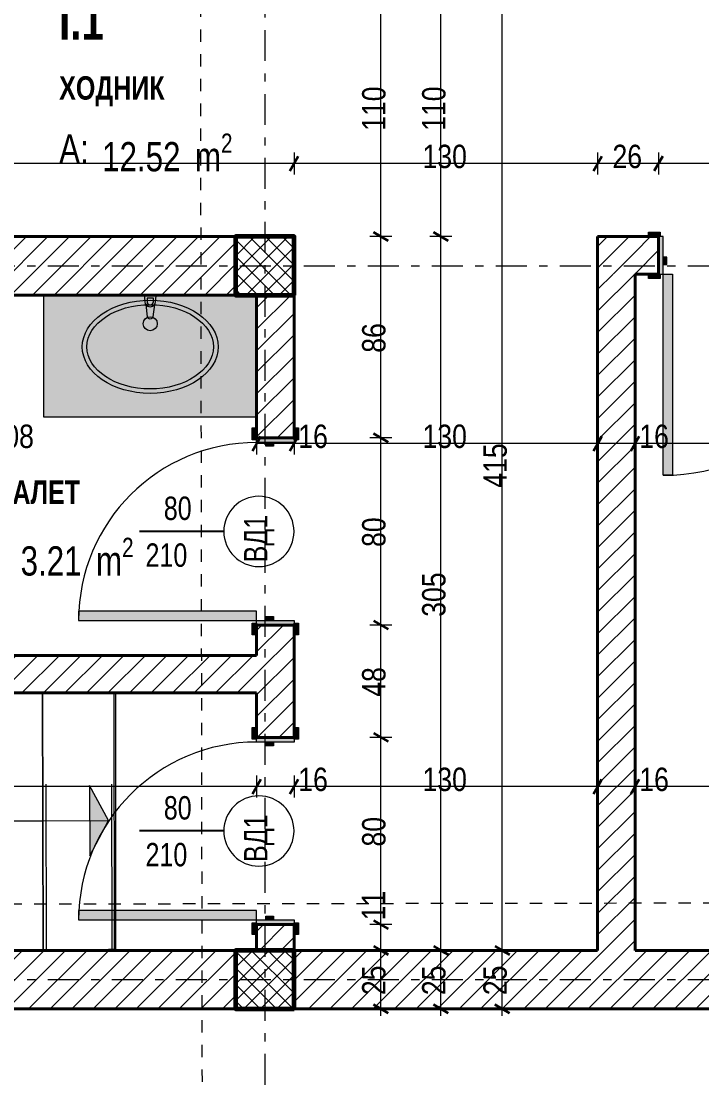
# Model space of a CAD drawing. Extents: x 1230 to 300706, y -1407 to 36108.
# Drawn here: x 63784 to 66690, y 7504 to 12048 of the extents above; entities that cross this region are included whole.
import ezdxf

# ---------------------------------------------------------------- set-up
doc = ezdxf.new("R2010")
doc.units = 0
doc.header["$LTSCALE"] = 5
doc.header["$MEASUREMENT"] = 0
doc.set_wipeout_variables(frame=1)
for name, pattern in [('- Двойно прекъснати линии', [1093.611073, 529.166651, -211.666656, 141.111112, -211.666656]), ('- Прекъснати линия', [423.333333, 211.666667, -211.666667]), ('Small Dashed', [282.222222, 141.111111, -141.111111]), ('Wipeout_Contour', [100000, 0, -100000])]:
    doc.linetypes.add(name, pattern=pattern)
for name, color, linetype, lineweight in [('1', 255, 'Continuous', 13), ('101', 253, 'Continuous', 15), ('11', 7, 'Continuous', 18), ('2', 8, 'Continuous', 15), ('27', 7, 'Continuous', 40), ('46', 9, 'Continuous', 35), ('47', 7, 'Continuous', 60), ('5', 7, 'Continuous', 25), ('7', 7, 'Continuous', 25), ('71', 7, 'Continuous', 20), ('75', 165, 'Continuous', 20), ('85', 254, 'Continuous', 20), ('91', 7, 'Continuous', 13), ('dimenzija', 7, 'Continuous', 13), ('gradezna_linija', 7, 'Continuous', 53), ('U-3.2 LINIJA NA PARCELA', 82, 'Continuous', 50)]:
    doc.layers.add(name, color=color, linetype=linetype, lineweight=lineweight)
for name, color, linetype, lineweight, true_color in [('168', 7, 'Continuous', 15, 0x5e5e5e), ('179', 7, 'Continuous', 0, 0xb7d9ff), ('184', 7, 'Continuous', 0, 0xe8e8e8), ('3', 7, 'Continuous', 18, 0x7c7c7c), ('45', 7, 'Continuous', 35, 0x404040), ('89', 7, 'Continuous', 20, 0x111111)]:
    doc.layers.add(name, color=color, linetype=linetype, lineweight=lineweight, true_color=true_color)
doc.styles.add('GENERATED_STYLE_4', font='arial.ttf')
doc.styles.add('GENERATED_STYLE_5', font='arialbd.ttf')
doc.styles.add('GENERATED_STYLE_6', font='Cambria Math.ttf')
pattern_1 = [(45, (4240.815, 9842.58), (-45.96194, 45.96194), [])]
pattern_2 = [(45, (4240.815, 9842.58), (-35.35534, 35.35534), []), (135, (4240.815, 9842.58), (35.35534, 35.35534), [])]

# ---------------------------------------------------------------- blocks, each defined once
blk = doc.blocks.new('A$C7bff3a25')
at = {"color": 5, "linetype": 'Continuous', "lineweight": 70, "const_width": 0.00234, "flags": 128}
blk.add_lwpolyline([(30.3721, 12.7893), (16.9847, 25.5474)], dxfattribs=at)
at = {"layer": 'gradezna_linija', "linetype": 'Continuous', "lineweight": 35}
blk.add_lwpolyline([(27.4767, 15.5431), (28.7793, 14.3009), (33.5412, 19.2943), (32.2385, 20.5366), (23.5543, 28.8181), (18.7924, 23.8247)], close=True, dxfattribs=at).dxf.unprotected_set("ltscale", 0)
at = {"layer": 'U-3.2 LINIJA NA PARCELA', "color": 84, "linetype": 'Continuous', "lineweight": 35, "true_color": 0x2aa800}
blk.add_lwpolyline([(16.9847, 25.5474), (30.3721, 12.7893)], dxfattribs=at)

msp = doc.modelspace()

# ---------------------------------------------------------------- hatches: boundary and pattern name
at = {"layer": '179', "linetype": 'Continuous', "lineweight": 0}
for points in [[(64788.8, 10357), (64788.8, 10907), (63880.1, 10907), (63880.1, 10357)], [(64359.5, 10889.5, 1), (64309.5, 10889.5), (64313.5, 10847.5, 0.12102), (64316.7, 10838), (64323.4, 10785.1, 0.882566), (64345.6, 10785.1), (64352.2, 10838, 0.12102), (64355.5, 10847.5)]]:
    msp.add_hatch(color=256, dxfattribs=at).paths.add_polyline_path(points)
at = {"layer": '71', "linetype": 'Continuous', "lineweight": 20}
msp.add_hatch(color=256, dxfattribs=at).paths.add_polyline_path([(64155.9, 8632.5), (64075.7, 8782.3), (64076.2, 8482.3)])

# ---------------------------------------------------------------- linework, layer by layer
at = {"layer": '101', "linetype": 'Continuous', "lineweight": 15}
for p, q in [((66541.2, 11008.1), (66541.2, 11040.1)), ((66565.2, 10968.1), (66565.2, 10108.1)), ((64860.8, 10232.1), (64828.8, 10232.1)), ((66565.2, 10108.1), (66525.2, 10108.1)), ((64788.8, 9528.1), (64028.8, 9528.1)), ((64028.8, 9528.1), (64028.8, 9488.1)), ((64828.8, 9504.1), (64860.8, 9504.1)), ((64860.8, 8952.1), (64828.8, 8952.1)), ((64788.8, 8248.1), (64028.8, 8248.1)), ((64028.8, 8248.1), (64028.8, 8208.1)), ((64828.8, 8224.1), (64860.8, 8224.1))]:
    msp.add_line(p, q, dxfattribs=at)
at = {"layer": '11', "linetype": 'Continuous', "lineweight": 18}
for p, q in [((63875.1, 9182), (63595.1, 9181.6)), ((64155.1, 9182.5), (63875.1, 9182)), ((63876.8, 8082), (63875.1, 9182)), ((63875.1, 9182), (63876.8, 8082)), ((64180.1, 9182.5), (64155.1, 9182.5)), ((64181.8, 8082.5), (64180.1, 9182.5)), ((62450.3, 8629.8), (63875.9, 8632)), ((63875.9, 8632), (64155.9, 8632.5)), ((63596.8, 8081.6), (63876.8, 8082)), ((63876.8, 8082), (64156.8, 8082.5)), ((64156.8, 8082.5), (64181.8, 8082.5))]:
    msp.add_line(p, q, dxfattribs=at)
at = {"layer": '11', "linetype": 'Continuous', "lineweight": 18, "flags": 128}
msp.add_lwpolyline([(64155.9, 8632.5), (64075.7, 8782.3), (64076.2, 8482.3)], close=True, dxfattribs=at)
at = {"layer": '2', "linetype": 'Continuous', "lineweight": 15, "flags": 128}
for points in [[(64798.8, 9718.1, 1), (64798.8, 10018.1, 1)], [(64798.8, 8438.1, 1), (64798.8, 8738.1, 1)]]:
    msp.add_lwpolyline(points, format="xyb", close=True, dxfattribs=at)
at = {"layer": '45', "linetype": 'Continuous', "lineweight": 35}
for p, q in [((64930.8, 11408.6), (64966.9, 11471.1)), ((66227.2, 11408.6), (66263.3, 11471.1)), ((66487.2, 11408.6), (66523.3, 11471.1)), ((65288.8, 11146.2), (65351.3, 11110.1)), ((65545, 11146.2), (65607.5, 11110.1)), ((65288.8, 10286.2), (65351.3, 10250.1)), ((65288.8, 9486.2), (65351.3, 9450.1)), ((65288.8, 9006.2), (65351.3, 8970.1)), ((64770.8, 8746.9), (64806.9, 8809.4)), ((64930.8, 8746.9), (64966.9, 8809.4)), ((65288.8, 8206.2), (65351.3, 8170.1))]:
    msp.add_line(p, q, dxfattribs=at)
at = {"layer": '5', "linetype": 'Continuous', "lineweight": 25}
for p, q in [((64648.8, 9868.1), (64288.8, 9868.1)), ((64648.8, 8588.1), (64288.8, 8588.1))]:
    msp.add_line(p, q, dxfattribs=at)
at = {"layer": '75', "linetype": 'Continuous', "lineweight": 20}
for p, q in [((64788.8, 10907), (63880.1, 10907)), ((63880.1, 10357), (63880.1, 10907)), ((64788.8, 10357), (64788.8, 10907)), ((64788.8, 10887), (63880.1, 10887)), ((64320.9, 10864.6), (64320.9, 10849.7)), ((64348.1, 10864.6), (64320.9, 10864.6)), ((64348.1, 10849.7), (64348.1, 10864.6)), ((64788.8, 10357), (63880.1, 10357))]:
    msp.add_line(p, q, dxfattribs=at)
at = {"layer": '75', "linetype": 'Continuous', "lineweight": 20, "flags": 128}
msp.add_lwpolyline([(64359.5, 10889.5), (64355.5, 10847.5, -0.12102), (64352.2, 10838), (64345.6, 10785.1, -0.882566), (64323.4, 10785.1), (64316.7, 10838, -0.12102), (64313.5, 10847.5), (64309.5, 10889.5, -1)], format="xyb", close=True, dxfattribs=at)
at = {"layer": '75', "linetype": 'Continuous', "lineweight": 20}
msp.add_circle((64334.5, 10755.8), 30, dxfattribs=at)
for centre, radius, start, end in [((64334.5, 10849.4), 21.1, 212.771, 327.229), ((64334.5, 10849.7), 13.6, 180, 0)]:
    msp.add_arc(centre, radius, start, end, dxfattribs=at)
for major_axis, ratio in [((290, 0), 0.686667), ((270, 0), 0.666667)]:
    msp.add_ellipse((64334.5, 10657), major_axis=major_axis, ratio=ratio, dxfattribs=at)
at = {"layer": '85', "linetype": 'Continuous', "lineweight": 20, "ltscale": 0.05}
for p, q in [((65320, 11128.1), (65320, 12230.7)), ((65576.3, 11128.1), (65576.3, 12230.7)), ((64948.8, 11486.7), (64948.8, 11393)), ((66245.2, 11486.7), (66245.2, 11393)), ((66505.2, 11486.7), (66505.2, 11393)), ((64948.8, 11439.9), (61351.1, 11439.9)), ((66245.2, 11439.9), (64948.8, 11439.9)), ((66505.2, 11439.9), (66245.2, 11439.9)), ((67405.2, 11439.9), (66505.2, 11439.9)), ((65366.9, 11128.1), (65273.2, 11128.1)), ((65320, 10268.1), (65320, 11128.1)), ((65623.2, 11128.1), (65529.4, 11128.1)), ((64948.8, 10244), (64788.8, 10244)), ((65366.9, 10268.1), (65273.2, 10268.1)), ((65320, 9468.1), (65320, 10268.1)), ((65366.9, 9468.1), (65273.2, 9468.1)), ((65320, 8988.1), (65320, 9468.1)), ((65366.9, 8988.1), (65273.2, 8988.1)), ((65320, 8188.1), (65320, 8988.1)), ((64788.8, 8825), (64788.8, 8731.3)), ((64948.8, 8825), (64948.8, 8731.3)), ((64788.8, 8778.1), (61351.1, 8778.1)), ((64948.8, 8778.1), (64788.8, 8778.1)), ((65366.9, 8188.1), (65273.2, 8188.1))]:
    msp.add_line(p, q, dxfattribs=at)
at = {"layer": '89', "linetype": 'Continuous', "lineweight": 20, "flags": 128}
for points in [[(73101.1, 7828.1), (74901.1, 7828.1), (74901.1, 14728.1), (73101.1, 14728.1), (61101.1, 14728.1), (61101.1, 7828.1)], [(64187.1, 8078.1), (64187.1, 9178.1), (62536.6, 9178.1), (62536.6, 10878.1), (61351.1, 10878.1), (61351.1, 9178.1), (61351.1, 8078.1)]]:
    msp.add_lwpolyline(points, close=True, dxfattribs=at)
at = {"layer": '91', "linetype": 'Small Dashed', "lineweight": 13}
for p, q in [((63891.8, 8082.1), (63890.1, 9182.1)), ((64171.8, 8082.5), (64170.1, 9182.5))]:
    msp.add_line(p, q, dxfattribs=at)

# ---------------------------------------------------------------- texts
at = {"layer": '1', "linetype": 'Continuous', "lineweight": 13, "attachment_point": 1}
for s, insert, char_height, style in [('\\A1;{\\W0.800000x;\\pql;\\pt0;\\fCentury Gothic|b1|i0|c204|p34;I.1}', (63945.6, 12129.9), 160, 'GENERATED_STYLE_5'), ('\\A1;{\\W0.800000x;\\pql;\\pt0;\\fCentury Gothic|b0|i0|c204|p34;A: }', (63945.6, 11565.2), 125, 'GENERATED_STYLE_4'), ('\\A1;{\\W0.800000x;\\pql;\\pt0,1;\\fCentury Gothic|b0|i0|c204|p34;12.52\\fCentury Gothic|b0|i0|c204|p34;\\A1{\\H.66x;\\S^  ;}\\fCentury Gothic|b0|i0|c204|p34; m\\fCentury Gothic|b0|i0|c204|p34;\\A1{\\H.66x;\\S2^  ;}}', (64129.2, 11568.4), 125, 'GENERATED_STYLE_4'), ('\\A1;{\\W0.800000x;\\pql;\\pt0,1;\\fCentury Gothic|b0|i0|c204|p34;3.21\\fCentury Gothic|b0|i0|c204|p34;\\A1{\\H.66x;\\S^  ;}\\fCentury Gothic|b0|i0|c204|p34; m\\fCentury Gothic|b0|i0|c204|p34;\\A1{\\H.66x;\\S2^  ;}}', (63781, 9841.1), 125, 'GENERATED_STYLE_4')]:
    msp.add_mtext(s, dxfattribs=dict(at, insert=insert, char_height=char_height, style=style))
at = {"layer": '46', "linetype": 'Continuous', "lineweight": 35, "char_height": 100}
for s, insert, attachment_point, style in [('\\A1;{\\W0.800000x;\\pql;\\pt0;\\fCentury Gothic|b1|i0|c204|p34;ХОДНИК}', (63945.6, 11813.1), 1, 'GENERATED_STYLE_5'), ('\\A1;{\\W0.850000x;\\pql;\\fCentury Gothic|b0|i0|c0|p34;130}', (65497.4, 11419.1), 7, 'GENERATED_STYLE_6'), ('\\A1;{\\W0.850000x;\\pql;\\fCentury Gothic|b0|i0|c0|p34;26}', (66308.8, 11419.1), 7, 'GENERATED_STYLE_6'), ('\\A1;{\\W0.850000x;\\pql;\\fCentury Gothic|b0|i0|c0|p34;208}', (63648.1, 10223.2), 7, 'GENERATED_STYLE_6'), ('\\A1;{\\W0.850000x;\\pql;\\fCentury Gothic|b0|i0|c0|p34;16}', (64966.9, 10223.2), 7, 'GENERATED_STYLE_6'), ('\\A1;{\\W0.850000x;\\pql;\\fCentury Gothic|b0|i0|c0|p34;130}', (65497.4, 10223.2), 7, 'GENERATED_STYLE_6'), ('\\A1;{\\W0.850000x;\\pql;\\fCentury Gothic|b0|i0|c0|p34;16}', (66423.3, 10223.2), 7, 'GENERATED_STYLE_6'), ('\\A1;{\\W0.800000x;\\pql;\\pt0;\\fCentury Gothic|b1|i0|c204|p34;ТОАЛЕТ}', (63597.5, 10085.8), 1, 'GENERATED_STYLE_5'), ('\\A1;{\\W0.850000x;\\pql;\\fCentury Gothic|b0|i0|c0|p34;16}', (64966.9, 8757.4), 7, 'GENERATED_STYLE_6'), ('\\A1;{\\W0.850000x;\\pql;\\fCentury Gothic|b0|i0|c0|p34;130}', (65497.4, 8757.4), 7, 'GENERATED_STYLE_6'), ('\\A1;{\\W0.850000x;\\pql;\\fCentury Gothic|b0|i0|c0|p34;16}', (66423.3, 8757.4), 7, 'GENERATED_STYLE_6')]:
    msp.add_mtext(s, dxfattribs=dict(at, insert=insert, attachment_point=attachment_point, style=style))
at = {"layer": '46', "linetype": 'Continuous', "lineweight": 35, "char_height": 100, "attachment_point": 7, "rotation": 90, "style": 'GENERATED_STYLE_6'}
for s, insert in [('\\A1;{\\W0.850000x;\\pql;\\fCentury Gothic|b0|i0|c0|p34;110}', (65340.8, 11579.8)), ('\\A1;{\\W0.850000x;\\pql;\\fCentury Gothic|b0|i0|c0|p34;110}', (65597.1, 11579.8)), ('\\A1;{\\W0.850000x;\\pql;\\fCentury Gothic|b0|i0|c0|p34;86}', (65340.8, 10631.7)), ('\\A1;{\\W0.850000x;\\pql;\\fCentury Gothic|b0|i0|c0|p34;415}', (65858.8, 10054.8)), ('\\A1;{\\W0.850000x;\\pql;\\fCentury Gothic|b0|i0|c0|p34;80}', (65340.8, 9801.7)), ('\\A1;{\\W0.850000x;\\pql;\\fCentury Gothic|b0|i0|c0|p34;305}', (65597.1, 9503.5)), ('\\A1;{\\W0.850000x;\\pql;\\fCentury Gothic|b0|i0|c0|p34;48}', (65340.8, 9161.7)), ('\\A1;{\\W0.850000x;\\pql;\\fCentury Gothic|b0|i0|c0|p34;80}', (65340.8, 8521.7)), ('\\A1;{\\W0.850000x;\\pql;\\fCentury Gothic|b0|i0|c0|p34;11}', (65338.3, 8206.2))]:
    msp.add_mtext(s, dxfattribs=dict(at, insert=insert))
at = {"layer": '7', "linetype": 'Continuous', "lineweight": 25, "char_height": 100, "attachment_point": 7, "style": 'GENERATED_STYLE_4'}
for s, insert in [('\\A1;{\\W0.800000x;\\pql;\\pt1;\\fCentury Gothic|b0|i0|c204|p34;80}', (64392.6, 9915.6)), ('\\A1;{\\W0.800000x;\\pql;\\pt1;\\fCentury Gothic|b0|i0|c204|p34;210}', (64314.5, 9715.6)), ('\\A1;{\\W0.800000x;\\pql;\\pt1;\\fCentury Gothic|b0|i0|c204|p34;80}', (64392.6, 8635.6)), ('\\A1;{\\W0.800000x;\\pql;\\pt1;\\fCentury Gothic|b0|i0|c204|p34;210}', (64314.5, 8435.6))]:
    msp.add_mtext(s, dxfattribs=dict(at, insert=insert))
at = {"layer": '7', "linetype": 'Continuous', "lineweight": 25, "char_height": 100, "attachment_point": 7, "rotation": 90, "style": 'GENERATED_STYLE_4'}
for insert in [(64864, 9735.9), (64864, 8455.9)]:
    msp.add_mtext('\\A1;{\\W0.800000x;\\pql;\\pt1;\\fCentury Gothic|b0|i0|c204|p34;ВД1}', dxfattribs=dict(at, insert=insert))

# ---------------------------------------------------------------- next in the draw order: wipeouts: each hides what was drawn before it
at = {"linetype": 'Wipeout_Contour', "lineweight": 0, "ltscale": 867.848626}
msp.add_wipeout([(61351.1, 11128.1), (61351.1, 10878.1), (64698.8, 10878.1), (64698.8, 11128.1)], dxfattribs=at)
at = {"linetype": 'Wipeout_Contour', "lineweight": 0, "ltscale": 776.929299}
msp.add_wipeout([(66245.2, 10968.1), (66405.2, 10968.1), (66245.2, 11128.1)], dxfattribs=at)
at = {"linetype": 'Wipeout_Contour', "lineweight": 0, "ltscale": 929.109037}
msp.add_wipeout([(64788.8, 10878.1), (64788.8, 10268.1), (64948.8, 10268.1), (64948.8, 10878.1)], dxfattribs=at)
at = {"linetype": 'Wipeout_Contour', "lineweight": 0, "ltscale": 793.178044}
msp.add_wipeout([(62706.6, 9178.1), (64788.8, 9178.1), (64788.8, 9338.1), (62706.6, 9338.1)], dxfattribs=at)
at = {"linetype": 'Wipeout_Contour', "lineweight": 0, "ltscale": 682.921507}
msp.add_wipeout([(61351.1, 7828.1), (64698.8, 7828.1), (64698.8, 8078.1), (61351.1, 8078.1)], dxfattribs=at)
at = {"linetype": 'Wipeout_Contour', "lineweight": 0, "ltscale": 968.605241}
msp.add_wipeout([(64948.8, 7828.1), (69851.1, 7828.1), (69851.1, 8078.1), (64948.8, 8078.1)], dxfattribs=at)

# ---------------------------------------------------------------- next in the draw order: hatches: boundary and pattern name
at = {"layer": '168', "linetype": 'Continuous', "lineweight": 15}
h = msp.add_hatch(dxfattribs=at)
h.set_pattern_fill('COMMON_BRICK_0001', color=256, scale=50, style=0, pattern_type=2)
h.set_pattern_definition(pattern_1)
h.paths.add_polyline_path([(61351.1, 11128.1), (61351.1, 10878.1), (64698.8, 10878.1), (64698.8, 11128.1)])
h = msp.add_hatch(dxfattribs=at)
h.set_pattern_fill('COMMON_BRICK_0001', color=256, scale=50, style=0, pattern_type=2)
h.set_pattern_definition(pattern_1)
h.paths.add_polyline_path([(66245.2, 10968.1), (66405.2, 10968.1), (66245.2, 11128.1)])
h = msp.add_hatch(dxfattribs=at)
h.set_pattern_fill('COMMON_BRICK_0001', color=256, scale=50, style=0, pattern_type=2)
h.set_pattern_definition(pattern_1)
h.paths.add_polyline_path([(64788.8, 10878.1), (64788.8, 10268.1), (64948.8, 10268.1), (64948.8, 10878.1)])
h = msp.add_hatch(dxfattribs=at)
h.set_pattern_fill('COMMON_BRICK_0001', color=256, scale=50, style=0, pattern_type=2)
h.set_pattern_definition(pattern_1)
h.paths.add_polyline_path([(62706.6, 9178.1), (64788.8, 9178.1), (64788.8, 9338.1), (62706.6, 9338.1)])
h = msp.add_hatch(dxfattribs=at)
h.set_pattern_fill('COMMON_BRICK_0001', color=256, scale=50, style=0, pattern_type=2)
h.set_pattern_definition(pattern_1)
h.paths.add_polyline_path([(61351.1, 7828.1), (64698.8, 7828.1), (64698.8, 8078.1), (61351.1, 8078.1)])
h = msp.add_hatch(dxfattribs=at)
h.set_pattern_fill('COMMON_BRICK_0001', color=256, scale=50, style=0, pattern_type=2)
h.set_pattern_definition(pattern_1)
h.paths.add_polyline_path([(64948.8, 7828.1), (69851.1, 7828.1), (69851.1, 8078.1), (64948.8, 8078.1)])
at = {"layer": '184', "linetype": 'Continuous', "lineweight": 0}
for points in [[(64769.8, 10260.1), (64788.8, 10260.1), (64788.8, 10310.1), (64769.8, 10310.1)], [(64948.8, 10260.1), (64967.8, 10260.1), (64967.8, 10310.1), (64948.8, 10310.1)], [(64948.8, 10248.1), (64948.8, 10268.1), (64788.8, 10268.1), (64788.8, 10248.1)], [(64860.8, 10248.1), (64828.8, 10248.1), (64828.8, 10232.1), (64860.8, 10232.1)]]:
    msp.add_hatch(color=256, dxfattribs=at).paths.add_polyline_path(points)

# ---------------------------------------------------------------- next in the draw order: linework, layer by layer
at = {"layer": '101', "linetype": 'Continuous', "lineweight": 15}
for p, q in [((64788.8, 10248.1), (64788.8, 10268.1)), ((64788.8, 10268.1), (64948.8, 10268.1)), ((64948.8, 10248.1), (64788.8, 10248.1)), ((64828.8, 10232.1), (64828.8, 10248.1)), ((64828.8, 10248.1), (64860.8, 10248.1)), ((64860.8, 10248.1), (64860.8, 10232.1)), ((64948.8, 10268.1), (64948.8, 10248.1))]:
    msp.add_line(p, q, dxfattribs=at)
at = {"layer": '27', "linetype": 'Continuous', "lineweight": 40}
for p, q in [((64788.8, 10268.1), (64788.8, 10310.1)), ((64788.8, 10268.1), (64788.8, 10310.1)), ((64788.8, 10268.1), (64788.8, 10310.1)), ((64948.8, 10268.1), (64948.8, 10310.1)), ((64948.8, 10268.1), (64948.8, 10310.1)), ((64948.8, 10268.1), (64948.8, 10310.1)), ((64948.8, 10268.1), (64788.8, 10268.1)), ((64948.8, 10268.1), (64788.8, 10268.1)), ((64948.8, 10268.1), (64788.8, 10268.1))]:
    msp.add_line(p, q, dxfattribs=at)
at = {"layer": '27', "linetype": 'Continuous', "lineweight": 40, "flags": 128}
for points in [[(64698.8, 11128.1), (61351.1, 11128.1)], [(62706.6, 10878.1), (64698.8, 10878.1)], [(64788.8, 10878.1), (64788.8, 10268.1)], [(64948.8, 10268.1), (64948.8, 10878.1)], [(64788.8, 9338.1), (62706.6, 9338.1)], [(62546.6, 9178.1), (64788.8, 9178.1)], [(64698.8, 8078.1), (61351.1, 8078.1)], [(66245.2, 8078.1), (64948.8, 8078.1)], [(69851.1, 8078.1), (66405.2, 8078.1)], [(61351.1, 7828.1), (64698.8, 7828.1)], [(64948.8, 7828.1), (69851.1, 7828.1)]]:
    msp.add_lwpolyline(points, dxfattribs=at)
at = {"layer": '3', "linetype": 'Continuous', "lineweight": 18}
for p, q in [((64769.8, 10260.1), (64769.8, 10310.1)), ((64769.8, 10310.1), (64788.8, 10310.1)), ((64788.8, 10310.1), (64788.8, 10260.1)), ((64948.8, 10260.1), (64948.8, 10310.1)), ((64948.8, 10310.1), (64967.8, 10310.1)), ((64967.8, 10310.1), (64967.8, 10260.1)), ((64788.8, 10260.1), (64769.8, 10260.1)), ((64967.8, 10260.1), (64948.8, 10260.1))]:
    msp.add_line(p, q, dxfattribs=at)
at = {"layer": '45', "linetype": 'Continuous', "lineweight": 35}
for p, q in [((64770.8, 10212.7), (64806.9, 10275.2)), ((64930.8, 10212.7), (64966.9, 10275.2)), ((65288.8, 8096.2), (65351.3, 8060.1)), ((65545, 8096.2), (65607.5, 8060.1)), ((65806.8, 8096.2), (65869.3, 8060.1)), ((65288.8, 7846.2), (65351.3, 7810.1)), ((65545, 7846.2), (65607.5, 7810.1)), ((65806.8, 7846.2), (65869.3, 7810.1))]:
    msp.add_line(p, q, dxfattribs=at)
at = {"layer": '85', "linetype": '- Прекъснати линия', "lineweight": 20, "ltscale": 0.05}
msp.add_line((64558.8, 6457.3), (64543.7, 16212), dxfattribs=at)
at = {"layer": '85', "linetype": 'Continuous', "lineweight": 20, "ltscale": 0.05}
for p, q in [((65838.1, 8078.1), (65838.1, 12230.7)), ((65576.3, 8078.1), (65576.3, 11128.1)), ((64788.8, 10290.9), (64788.8, 10197.1)), ((64948.8, 10290.9), (64948.8, 10197.1)), ((65320, 8078.1), (65320, 8188.1)), ((65366.9, 8078.1), (65273.2, 8078.1)), ((65320, 7828.1), (65320, 8078.1)), ((65623.2, 8078.1), (65529.4, 8078.1)), ((65576.3, 7828.1), (65576.3, 8078.1)), ((65884.9, 8078.1), (65791.2, 8078.1)), ((65838.1, 7828.1), (65838.1, 8078.1)), ((65366.9, 7828.1), (65273.2, 7828.1)), ((65320, 7797.6), (65320, 7828.1)), ((65623.2, 7828.1), (65529.4, 7828.1)), ((65576.3, 7797.6), (65576.3, 7828.1)), ((65884.9, 7828.1), (65791.2, 7828.1)), ((65838.1, 7797.6), (65838.1, 7828.1))]:
    msp.add_line(p, q, dxfattribs=at)

# ---------------------------------------------------------------- next in the draw order: texts
at = {"layer": '46', "linetype": 'Continuous', "lineweight": 35, "char_height": 100, "attachment_point": 7, "rotation": 90, "style": 'GENERATED_STYLE_6'}
for insert in [(65340.8, 7886.7), (65597.1, 7886.7), (65858.8, 7886.7)]:
    msp.add_mtext('\\A1;{\\W0.850000x;\\pql;\\fCentury Gothic|b0|i0|c0|p34;25}', dxfattribs=dict(at, insert=insert))

# ---------------------------------------------------------------- next in the draw order: wipeouts: each hides what was drawn before it
at = {"linetype": 'Wipeout_Contour', "lineweight": 0, "ltscale": 951.603626}
msp.add_wipeout([(64948.8, 10878.1), (64948.8, 11128.1), (64698.8, 11128.1), (64698.8, 10878.1)], dxfattribs=at)
at = {"linetype": 'Wipeout_Contour', "lineweight": 0, "ltscale": 1046.526298}
msp.add_wipeout([(66405.2, 11128.1), (66405.2, 10968.1), (66505.2, 10968.1), (66505.2, 11128.1)], dxfattribs=at)
at = {"linetype": 'Wipeout_Contour', "lineweight": 0, "ltscale": 855.006299}
msp.add_wipeout([(64948.8, 9468.1), (64788.8, 9468.1), (64788.8, 8988.1), (64948.8, 8988.1)], dxfattribs=at)
at = {"linetype": 'Wipeout_Contour', "lineweight": 0, "ltscale": 800.24215}
msp.add_wipeout([(64788.8, 8078.1), (64948.8, 8078.1), (64948.8, 8188.1), (64788.8, 8188.1)], dxfattribs=at)

# ---------------------------------------------------------------- next in the draw order: hatches: boundary and pattern name
at = {"layer": '1', "linetype": 'Continuous', "lineweight": 13}
h = msp.add_hatch(dxfattribs=at)
h.set_pattern_fill('1_БЕТОН_СГЛОБЯЕМИ_ЕЛЕМЕН_E7', color=256, scale=50, style=0, pattern_type=2)
h.set_pattern_definition(pattern_2)
h.paths.add_polyline_path([(64948.8, 10878.1), (64948.8, 11128.1), (64698.8, 11128.1), (64698.8, 10878.1)])
at = {"layer": '168', "linetype": 'Continuous', "lineweight": 15}
h = msp.add_hatch(dxfattribs=at)
h.set_pattern_fill('COMMON_BRICK_0001', color=256, scale=50, style=0, pattern_type=2)
h.set_pattern_definition(pattern_1)
h.paths.add_polyline_path([(66405.2, 11128.1), (66405.2, 10968.1), (66505.2, 10968.1), (66505.2, 11128.1)])
h = msp.add_hatch(dxfattribs=at)
h.set_pattern_fill('COMMON_BRICK_0001', color=256, scale=50, style=0, pattern_type=2)
h.set_pattern_definition(pattern_1)
h.paths.add_polyline_path([(64948.8, 9468.1), (64788.8, 9468.1), (64788.8, 8988.1), (64948.8, 8988.1)])
h = msp.add_hatch(dxfattribs=at)
h.set_pattern_fill('COMMON_BRICK_0001', color=256, scale=50, style=0, pattern_type=2)
h.set_pattern_definition(pattern_1)
h.paths.add_polyline_path([(64788.8, 8078.1), (64948.8, 8078.1), (64948.8, 8188.1), (64788.8, 8188.1)])
at = {"layer": '184', "linetype": 'Continuous', "lineweight": 0}
for points in [[(66513.2, 11128.1), (66513.2, 11147.1), (66463.2, 11147.1), (66463.2, 11128.1)], [(66505.2, 11128.1), (66505.2, 10968.1), (66525.2, 10968.1), (66525.2, 11128.1)], [(66525.2, 11008.1), (66541.2, 11008.1), (66541.2, 11040.1), (66525.2, 11040.1)], [(66513.2, 10949.1), (66513.2, 10968.1), (66463.2, 10968.1), (66463.2, 10949.1)], [(66525.2, 10108.1), (66565.2, 10108.1), (66565.2, 10968.1), (66525.2, 10968.1)], [(64028.8, 9488.1), (64788.8, 9488.1), (64788.8, 9528.1), (64028.8, 9528.1)], [(64828.8, 9488.1), (64860.8, 9488.1), (64860.8, 9504.1), (64828.8, 9504.1)], [(64788.8, 9476.1), (64769.8, 9476.1), (64769.8, 9426.1), (64788.8, 9426.1)], [(64948.8, 9468.1), (64948.8, 9488.1), (64788.8, 9488.1), (64788.8, 9468.1)], [(64967.8, 9476.1), (64948.8, 9476.1), (64948.8, 9426.1), (64967.8, 9426.1)], [(64769.8, 8980.1), (64788.8, 8980.1), (64788.8, 9030.1), (64769.8, 9030.1)], [(64948.8, 8980.1), (64967.8, 8980.1), (64967.8, 9030.1), (64948.8, 9030.1)], [(64948.8, 8968.1), (64948.8, 8988.1), (64788.8, 8988.1), (64788.8, 8968.1)], [(64860.8, 8968.1), (64828.8, 8968.1), (64828.8, 8952.1), (64860.8, 8952.1)], [(64028.8, 8208.1), (64788.8, 8208.1), (64788.8, 8248.1), (64028.8, 8248.1)], [(64788.8, 8196.1), (64769.8, 8196.1), (64769.8, 8146.1), (64788.8, 8146.1)], [(64948.8, 8188.1), (64948.8, 8208.1), (64788.8, 8208.1), (64788.8, 8188.1)], [(64828.8, 8208.1), (64860.8, 8208.1), (64860.8, 8224.1), (64828.8, 8224.1)], [(64967.8, 8196.1), (64948.8, 8196.1), (64948.8, 8146.1), (64967.8, 8146.1)]]:
    msp.add_hatch(color=256, dxfattribs=at).paths.add_polyline_path(points)

# ---------------------------------------------------------------- next in the draw order: linework, layer by layer
at = {"layer": '101', "linetype": 'Continuous', "lineweight": 15}
for p, q in [((66505.2, 11128.1), (66505.2, 10968.1)), ((66525.2, 11128.1), (66505.2, 11128.1)), ((66525.2, 10968.1), (66525.2, 11128.1)), ((66541.2, 11040.1), (66525.2, 11040.1)), ((66525.2, 11040.1), (66525.2, 11008.1)), ((66525.2, 11008.1), (66541.2, 11008.1)), ((66505.2, 10968.1), (66525.2, 10968.1)), ((66525.2, 10108.1), (66525.2, 10968.1)), ((66525.2, 10968.1), (66565.2, 10968.1)), ((64788.8, 9488.1), (64788.8, 9528.1)), ((64828.8, 9488.1), (64828.8, 9504.1)), ((64860.8, 9504.1), (64860.8, 9488.1)), ((64028.8, 9488.1), (64788.8, 9488.1)), ((64788.8, 9468.1), (64788.8, 9488.1)), ((64788.8, 9488.1), (64948.8, 9488.1)), ((64948.8, 9468.1), (64788.8, 9468.1)), ((64860.8, 9488.1), (64828.8, 9488.1)), ((64948.8, 9488.1), (64948.8, 9468.1)), ((64788.8, 8968.1), (64788.8, 8988.1)), ((64788.8, 8988.1), (64948.8, 8988.1)), ((64948.8, 8968.1), (64788.8, 8968.1)), ((64828.8, 8952.1), (64828.8, 8968.1)), ((64828.8, 8968.1), (64860.8, 8968.1)), ((64860.8, 8968.1), (64860.8, 8952.1)), ((64948.8, 8988.1), (64948.8, 8968.1)), ((64788.8, 8208.1), (64788.8, 8248.1)), ((64028.8, 8208.1), (64788.8, 8208.1)), ((64788.8, 8188.1), (64788.8, 8208.1)), ((64788.8, 8208.1), (64948.8, 8208.1)), ((64948.8, 8188.1), (64788.8, 8188.1)), ((64828.8, 8208.1), (64828.8, 8224.1)), ((64860.8, 8208.1), (64828.8, 8208.1)), ((64860.8, 8224.1), (64860.8, 8208.1)), ((64948.8, 8208.1), (64948.8, 8188.1))]:
    msp.add_line(p, q, dxfattribs=at)
for centre, radius, start, end in [((66525.2, 10968.1), 860, 270, 0), ((64788.8, 9488.1), 760, 90, 180), ((64788.8, 8208.1), 760, 90, 180)]:
    msp.add_arc(centre, radius, start, end, dxfattribs=at)
at = {"layer": '27', "linetype": 'Continuous', "lineweight": 40}
for p, q in [((66505.2, 11128.1), (66463.2, 11128.1)), ((66505.2, 11128.1), (66463.2, 11128.1)), ((66505.2, 11128.1), (66463.2, 11128.1)), ((66505.2, 10968.1), (66505.2, 11128.1)), ((66505.2, 10968.1), (66505.2, 11128.1)), ((66505.2, 10968.1), (66505.2, 11128.1)), ((66505.2, 10968.1), (66463.2, 10968.1)), ((66505.2, 10968.1), (66463.2, 10968.1)), ((66505.2, 10968.1), (66463.2, 10968.1)), ((64788.8, 9468.1), (64788.8, 9426.1)), ((64948.8, 9468.1), (64788.8, 9468.1)), ((64948.8, 9468.1), (64788.8, 9468.1)), ((64948.8, 9468.1), (64788.8, 9468.1)), ((64788.8, 9468.1), (64788.8, 9426.1)), ((64788.8, 9468.1), (64788.8, 9426.1)), ((64948.8, 9468.1), (64948.8, 9426.1)), ((64948.8, 9468.1), (64948.8, 9426.1)), ((64948.8, 9468.1), (64948.8, 9426.1)), ((64788.8, 8988.1), (64788.8, 9030.1)), ((64788.8, 8988.1), (64788.8, 9030.1)), ((64788.8, 8988.1), (64788.8, 9030.1)), ((64948.8, 8988.1), (64948.8, 9030.1)), ((64948.8, 8988.1), (64948.8, 9030.1)), ((64948.8, 8988.1), (64948.8, 9030.1)), ((64948.8, 8988.1), (64788.8, 8988.1)), ((64948.8, 8988.1), (64788.8, 8988.1)), ((64948.8, 8988.1), (64788.8, 8988.1)), ((64788.8, 8188.1), (64788.8, 8146.1)), ((64948.8, 8188.1), (64788.8, 8188.1)), ((64948.8, 8188.1), (64788.8, 8188.1)), ((64948.8, 8188.1), (64788.8, 8188.1)), ((64788.8, 8188.1), (64788.8, 8146.1)), ((64788.8, 8188.1), (64788.8, 8146.1)), ((64948.8, 8188.1), (64948.8, 8146.1)), ((64948.8, 8188.1), (64948.8, 8146.1)), ((64948.8, 8188.1), (64948.8, 8146.1))]:
    msp.add_line(p, q, dxfattribs=at)
at = {"layer": '27', "linetype": 'Continuous', "lineweight": 40, "flags": 128}
for points in [[(64788.8, 9468.1), (64788.8, 9338.1)], [(64948.8, 8988.1), (64948.8, 9468.1)], [(64788.8, 9178.1), (64788.8, 8988.1)], [(64788.8, 8188.1), (64788.8, 8078.1)], [(64948.8, 8078.1), (64948.8, 8188.1)]]:
    msp.add_lwpolyline(points, dxfattribs=at)
at = {"layer": '3', "linetype": 'Continuous', "lineweight": 18}
for p, q in [((66463.2, 11128.1), (66463.2, 11147.1)), ((66463.2, 11147.1), (66513.2, 11147.1)), ((66513.2, 11147.1), (66513.2, 11128.1)), ((66513.2, 11128.1), (66463.2, 11128.1)), ((66463.2, 10949.1), (66463.2, 10968.1)), ((66463.2, 10968.1), (66513.2, 10968.1)), ((66513.2, 10968.1), (66513.2, 10949.1)), ((66513.2, 10949.1), (66463.2, 10949.1)), ((64769.8, 9426.1), (64769.8, 9476.1)), ((64769.8, 9476.1), (64788.8, 9476.1)), ((64788.8, 9476.1), (64788.8, 9426.1)), ((64948.8, 9426.1), (64948.8, 9476.1)), ((64948.8, 9476.1), (64967.8, 9476.1)), ((64967.8, 9476.1), (64967.8, 9426.1)), ((64788.8, 9426.1), (64769.8, 9426.1)), ((64967.8, 9426.1), (64948.8, 9426.1)), ((64769.8, 8980.1), (64769.8, 9030.1)), ((64769.8, 9030.1), (64788.8, 9030.1)), ((64788.8, 9030.1), (64788.8, 8980.1)), ((64948.8, 8980.1), (64948.8, 9030.1)), ((64948.8, 9030.1), (64967.8, 9030.1)), ((64967.8, 9030.1), (64967.8, 8980.1)), ((64788.8, 8980.1), (64769.8, 8980.1)), ((64967.8, 8980.1), (64948.8, 8980.1)), ((64769.8, 8146.1), (64769.8, 8196.1)), ((64769.8, 8196.1), (64788.8, 8196.1)), ((64788.8, 8196.1), (64788.8, 8146.1)), ((64948.8, 8146.1), (64948.8, 8196.1)), ((64948.8, 8196.1), (64967.8, 8196.1)), ((64967.8, 8196.1), (64967.8, 8146.1)), ((64788.8, 8146.1), (64769.8, 8146.1)), ((64967.8, 8146.1), (64948.8, 8146.1))]:
    msp.add_line(p, q, dxfattribs=at)
at = {"layer": '47', "linetype": 'Continuous', "lineweight": 60, "flags": 128}
msp.add_lwpolyline([(64948.8, 10878.1), (64948.8, 11128.1), (64698.8, 11128.1), (64698.8, 10878.1)], close=True, dxfattribs=at)

# ---------------------------------------------------------------- next in the draw order: wipeouts: each hides what was drawn before it
at = {"linetype": 'Wipeout_Contour', "lineweight": 0, "ltscale": 781.397162}
msp.add_wipeout([(66405.2, 11128.1), (66245.2, 11128.1), (66405.2, 10968.1)], dxfattribs=at)
at = {"linetype": 'Wipeout_Contour', "lineweight": 0, "ltscale": 788.925017}
msp.add_wipeout([(64948.8, 7828.1), (64948.8, 8078.1), (64698.8, 8078.1), (64698.8, 7828.1)], dxfattribs=at)

# ---------------------------------------------------------------- next in the draw order: hatches: boundary and pattern name
at = {"layer": '1', "linetype": 'Continuous', "lineweight": 13}
h = msp.add_hatch(dxfattribs=at)
h.set_pattern_fill('1_БЕТОН_СГЛОБЯЕМИ_ЕЛЕМЕН_E7', color=256, scale=50, style=0, pattern_type=2)
h.set_pattern_definition(pattern_2)
h.paths.add_polyline_path([(64948.8, 7828.1), (64948.8, 8078.1), (64698.8, 8078.1), (64698.8, 7828.1)])
at = {"layer": '168', "linetype": 'Continuous', "lineweight": 15}
h = msp.add_hatch(dxfattribs=at)
h.set_pattern_fill('COMMON_BRICK_0001', color=256, scale=50, style=0, pattern_type=2)
h.set_pattern_definition(pattern_1)
h.paths.add_polyline_path([(66405.2, 11128.1), (66245.2, 11128.1), (66405.2, 10968.1)])

# ---------------------------------------------------------------- next in the draw order: linework, layer by layer
at = {"layer": '1', "linetype": '- Двойно прекъснати линии', "lineweight": 13, "ltscale": 0.05}
for p, q in [((64825.8, 7503.9), (64825.8, 14928.4)), ((60616.4, 11003.1), (75301.9, 11003.1)), ((60616.4, 7953.1), (75301.9, 7953.1))]:
    msp.add_line(p, q, dxfattribs=at)
at = {"layer": '27', "linetype": 'Continuous', "lineweight": 40, "flags": 128}
for points in [[(66245.2, 11128.1), (66245.2, 10968.1)], [(66505.2, 11128.1), (66245.2, 11128.1)], [(66405.2, 10968.1), (66505.2, 10968.1)]]:
    msp.add_lwpolyline(points, dxfattribs=at)
at = {"layer": '47', "linetype": 'Continuous', "lineweight": 60, "flags": 128}
msp.add_lwpolyline([(64948.8, 7828.1), (64948.8, 8078.1), (64698.8, 8078.1), (64698.8, 7828.1)], close=True, dxfattribs=at)

# ---------------------------------------------------------------- next in the draw order: wipeouts: each hides what was drawn before it
at = {"linetype": 'Wipeout_Contour', "lineweight": 0, "ltscale": 964.446042}
msp.add_wipeout([(66245.2, 10968.1), (66245.2, 8078.1), (66405.2, 8078.1), (66405.2, 10968.1)], dxfattribs=at)

# ---------------------------------------------------------------- next in the draw order: hatches: boundary and pattern name
at = {"layer": '168', "linetype": 'Continuous', "lineweight": 15}
h = msp.add_hatch(dxfattribs=at)
h.set_pattern_fill('COMMON_BRICK_0001', color=256, scale=50, style=0, pattern_type=2)
h.set_pattern_definition(pattern_1)
h.paths.add_polyline_path([(66245.2, 10968.1), (66245.2, 8078.1), (66405.2, 8078.1), (66405.2, 10968.1)])

# ---------------------------------------------------------------- next in the draw order: linework, layer by layer
at = {"layer": '27', "linetype": 'Continuous', "lineweight": 40, "flags": 128}
for points in [[(66245.2, 10968.1), (66245.2, 8078.1)], [(66405.2, 8078.1), (66405.2, 10968.1)]]:
    msp.add_lwpolyline(points, dxfattribs=at)
at = {"layer": '45', "linetype": 'Continuous', "lineweight": 35}
for p, q in [((66227.2, 10212.7), (66263.3, 10275.2)), ((66387.2, 10212.7), (66423.3, 10275.2)), ((66227.2, 8746.9), (66263.3, 8809.4)), ((66387.2, 8746.9), (66423.3, 8809.4))]:
    msp.add_line(p, q, dxfattribs=at)
at = {"layer": '85', "linetype": 'Continuous', "lineweight": 20, "ltscale": 0.05}
for p, q in [((66245.2, 10290.9), (66245.2, 10197.1)), ((66405.2, 10290.9), (66405.2, 10197.1)), ((66245.2, 10244), (64948.8, 10244)), ((66405.2, 10244), (66245.2, 10244)), ((72851.1, 10244), (66405.2, 10244)), ((66245.2, 8825), (66245.2, 8731.3)), ((66405.2, 8825), (66405.2, 8731.3)), ((66245.2, 8778.1), (64948.8, 8778.1)), ((66405.2, 8778.1), (66245.2, 8778.1)), ((72851.1, 8778.1), (66405.2, 8778.1))]:
    msp.add_line(p, q, dxfattribs=at)
at = {"layer": '85', "linetype": '- Прекъснати линия', "lineweight": 20, "ltscale": 0.05}
msp.add_line((59182.7, 8269.5), (76386.4, 8295.9), dxfattribs=at)

# ---------------------------------------------------------------- next in the draw order: block references
at = {"layer": 'dimenzija', "ltscale": 50, "xscale": 1000, "yscale": 1000, "zscale": 1000, "rotation": 43.63995756689516}
msp.add_blockref('A$C7bff3a25', (63943.1, -22382.7), dxfattribs=at)

doc.saveas('drawing.dxf')
